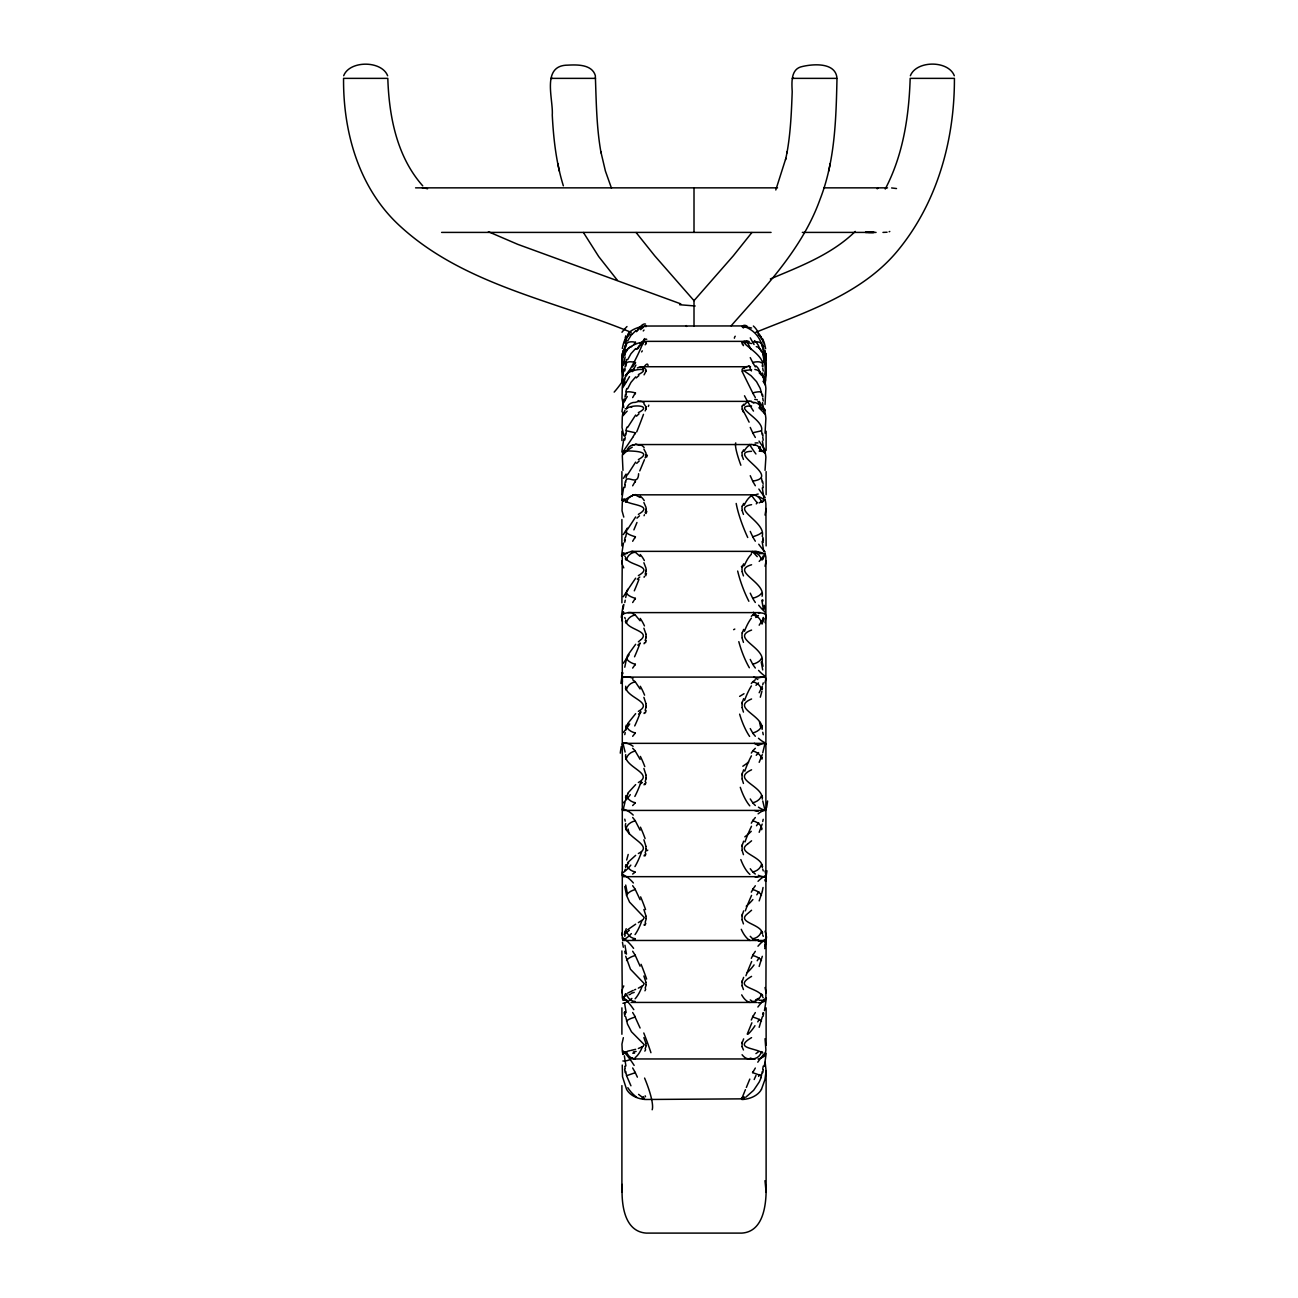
<?xml version="1.0" encoding="UTF-8"?>
<svg xmlns="http://www.w3.org/2000/svg" width="1298" height="1298" viewBox="0 0 1298 1298"><rect width="100%" height="100%" fill="white"/><g stroke="black" fill="none" stroke-linecap="round" stroke-linejoin="round"><path stroke-width="1.5" d="M759.038 553.548L765.041 553.548A91.769 47.945 0 0 1 765.885 557.248L765.885 937.756A91.769 35.111 0 0 1 765.025 940.466L622.975 940.466A93.326 35.711 0 0 1 622.294 938.438L622.294 615.333A93.326 35.711 0 0 1 622.975 613.321M626.983 1000.239L622.975 1000.239A93.326 48.756 0 0 1 622.294 997.464L621.904 950.931M765.025 499.292A91.769 59.594 0 0 1 765.885 503.884L766.112 545.923M622.245 1065.058L622.521 1076.788L626.561 1089.314A22.293 15.754 0 0 0 644.262 1099.374A13.304 9.621 -0.1 0 0 646.047 1099.487L741.904 1098.854M785.55 159.849L787.221 151.509L786.961 152.904C790.596 132.737 791.456 112.196 792.202 91.752C791.78 82.666 790.498 68.664 802.456 66.49C813.976 63.797 835.815 62.418 836.999 78.367C836.058 119.043 835.068 160.871 820.06 199.292C802.391 248.778 765.106 287.15 731.131 325.814M765.155 1062.332L766.112 1070.85L766.112 1192.181C765.706 1208.47 761.926 1231.802 741.856 1233.1L646.161 1233.1C622.748 1231.331 621.32 1200.812 622.245 1184.425M766.128 508.508L765.041 515.095M563.348 185.809C556.209 162.899 553.5 138.918 552.267 115.035C553.435 98.924 541.023 65.16 567.875 65.143C577.432 64.624 591.92 64.381 595.328 75.527C596.285 101.358 596.447 127.382 601.055 152.904L600.796 151.509L605.403 171.044L611.472 188.145M621.888 992.808L622.391 989.222M766.128 560.963L765.041 566.269M766.112 1070.85L764.911 1079.693L761.455 1089.314M622.131 357.81A91.769 91.477 0 0 1 622.991 350.768A93.326 93.034 0.5 0 0 622.294 356.025L622.391 371.78M621.888 935.031L622.391 932.402M763.256 1066.096L762.737 1069.098M624.776 487.529L625.214 485.095M624.776 440.038L625.214 437.653M624.776 542.142L625.214 539.725M763.046 1012.667L762.737 1014.468M765.236 377.832L766.063 364.657A84.841 83.786 0 0 0 765.577 358.605L765.577 353.381M624.776 400.855L625.214 398.551M624.776 602.532L625.214 600.211M625.717 536.999L626.561 532.667A9.329 2.174 15.9 0 0 635.306 536.739M762.299 1016.853L759.168 1027.302M625.717 482.369C625.717 472.732 638.113 487.529 638.616 473.721M762.299 1071.483L760.904 1077.632M625.717 597.534L626.561 593.267A9.329 3.521 16.7 0 0 635.306 598.281M762.299 956.318L759.168 966.426M625.717 434.992L626.561 430.839L635.306 432.753M624.776 370.92L625.214 368.778M624.776 667.221L626.561 658.394A34.949 30.909 16.7 0 1 627.664 655.344L635.647 644.295M762.299 891.353L763.046 887.491M765.041 375.025L765.723 356.025A93.326 93.034 0 0 0 765.041 350.768A91.769 91.477 -0.6 0 1 765.885 357.81M762.186 891.921L759.168 900.893M625.717 396.036L626.561 392.126A9.329 2.028 15.8 0 1 635.306 392.872M765.041 384.922L766.128 375.057L765.301 362.953M645.966 707.41L645.155 710.347M645.966 778.8L645.155 781.721M343.694 75.722C349.568 60.276 381.693 60.357 387.631 75.771M625.717 730.255L626.561 726.442A9.329 5.906 20.1 0 0 635.306 732.932M645.966 637.74L645.155 640.612M828.595 171.287L830.282 163.451M762.186 824.116L759.168 832.294M624.776 734.619L625.214 732.607M765.041 404.473L765.885 388.508A91.769 84.776 0 0 0 765.025 381.985M742.067 774.922L742.326 773.851M742.067 846.296L742.326 845.241M762.737 821.52L763.208 819.298M624.776 350.979L625.214 349.048M742.067 703.581L742.326 702.543M742.067 915.966L742.326 914.944M625.717 366.442L626.561 362.888A9.329 3.375 16.6 0 1 635.306 362.466M645.966 571.493L645.155 574.235M910.385 75.722C916.437 60.276 948.4 60.195 954.306 75.755M765.041 433.175L765.885 418.459A91.769 78.237 0 0 0 765.025 412.44M625.717 799.179L626.561 795.723A9.329 6.896 23.3 0 0 635.306 802.732M762.299 754.657L759.168 762.332M742.067 982.229L742.326 981.239M785.858 158.34L775.798 189.979M645.966 510.309L645.155 512.856M762.737 752.824L765.041 743.348L622.975 743.348A93.326 7.317 0 0 0 622.294 743.77L622.391 745.003M623.267 809.254L624.987 802.164M625.717 346.972L626.561 343.84A9.329 4.64 17.9 0 1 635.306 342.25M742.067 1043.414L742.326 1042.505M765.041 470.363L765.885 457.237A91.769 69.784 0 0 0 765.025 451.85M625.717 867.551L626.561 864.549A9.329 7.707 28.2 0 0 635.306 871.899A28.54 17.929 39.5 0 1 634.771 872.386M762.299 686.285L759.168 692.726M645.966 455.679L645.155 457.967M742.326 633.067L742.067 634.057A9.54 8.469 48.8 0 0 742.342 637.935M762.737 684.695L763.256 682.878M625.214 869.335L624.89 870.455M624.776 342.802L625.214 341.423M742.537 844.446L743.64 841.153M742.537 773.073L743.64 769.811M742.537 914.165L743.64 910.904M742.326 567.129L742.067 568.037A9.54 7.902 38.4 0 0 742.375 571.688M742.537 701.78L743.64 698.649M742.537 980.509L743.64 977.362M645.966 408.967L645.155 410.931M742.196 1097.637L744.533 1091.829M625.717 933.684L626.561 931.218A9.329 8.34 36.4 0 0 635.306 938.73M742.537 632.353L743.64 629.416M762.299 620.136L759.168 625.198M645.155 852.981L645.966 850.125A10.335 9.865 59.8 0 0 646.242 848.892M742.537 1041.823L743.64 1038.871M742.326 506.366L742.067 507.177A9.54 7.155 31.7 0 0 742.407 510.503M644.441 642.721L644.068 643.759M644.441 712.472L644.068 713.511M762.737 618.854L763.256 617.426M742.537 566.463L743.64 563.819M645.155 922.359L645.966 919.665A10.335 9.508 40.9 0 0 646.242 918.481M644.441 783.814L644.068 784.836M625.214 935.128L624.776 936.296M644.441 576.263L644.068 577.286M623.348 1037.67L621.937 1044.127L622.294 1051.055A93.326 60.617 0 0 0 622.975 1054.495M622.651 988.362L623.786 985.912M627.648 474.581L635.647 462.12M644.441 854.976L644.068 855.95M625.717 339.995L629.027 333.797M627.648 427.383L635.647 415.052M624.776 354.76L625.214 353.705M627.648 529.243L635.647 516.945M644.441 514.754L644.068 515.712M627.648 388.767L630.99 382.358L635.647 376.891M645.155 988.151L645.966 985.669A10.335 8.908 30.5 0 0 646.226 984.598M645.966 371.309L644.068 374.846M627.648 589.99L635.647 578.178M742.326 452.256L742.067 452.953A9.54 6.214 27.3 0 0 742.456 455.874M742.537 505.782L743.64 503.462M644.441 924.225L644.068 925.117M639.784 470.914L644.441 459.703M746.35 1087.464L749.806 1079.092M627.648 359.724L630.99 353.673L635.647 348.578M745.425 1089.671L744.874 1091.018M762.299 557.848L759.168 561.401M625.717 995.955L626.561 994.073A9.329 8.762 50.9 0 0 635.306 1001.569A28.54 11.763 32.9 0 1 634.592 1001.602M645.155 1048.752L645.966 1046.545A10.335 8.08 24.5 0 0 646.226 1045.571M627.648 340.952L630.99 335.403L635.647 330.812M751.299 1020.001L752.71 1017.048A9.329 2.174 15.9 0 1 761.455 1021.12M742.326 406.144L742.131 406.55A9.54 5.143 24.4 0 0 742.537 409.162M751.299 958.33L752.71 955.506A28.248 24.386 76.3 0 1 753.083 954.484M627.648 723.684L635.647 713.673M885.236 189.037C903.116 155.095 908.973 116.317 910.174 78.367L954.419 78.367C954.614 139.275 937.708 201.239 898.979 249.102C863.17 293.673 806.739 311.617 755.696 332.353M762.737 556.907L763.256 555.901M751.299 892.18L752.71 889.568A28.248 23.559 62.7 0 1 753.116 888.627M765.041 622.634L765.885 616.015A91.769 35.111 0 0 0 765.025 613.321M622.391 871.753L622.294 875.436A93.326 21.79 0 0 0 622.975 876.669L765.041 876.669A91.769 21.417 0 0 0 765.885 875.03L765.041 870.99M634.787 433.775L632.84 437.231M634.787 482.126L632.661 485.809M753.213 1071.677L755.322 1068.043M634.787 393.878L632.661 397.594M625.717 352.667C625.165 346.858 645.69 339.103 642.867 344.035M634.787 537.729L632.661 541.266M753.213 1016.074L755.322 1012.586M634.787 363.424L632.661 366.993M645.966 343.646L645.155 344.83M627.648 793.354L635.647 784.609M751.299 823.208L752.71 820.839A28.248 22.147 52.2 0 1 753.148 820.044M634.787 599.222L632.661 602.532M753.213 954.582L755.322 951.32M634.787 343.143L633.911 344.57M627.648 335.809C627.096 328.426 653.624 323.121 638.356 329.027M632.661 437.523L622.975 451.85A93.326 70.968 0 0 0 622.294 455.874L622.975 470.363M742.537 405.739L743.64 404.262M634.787 665.079L632.661 668.081M753.213 888.708L755.322 885.755M743.64 449.822L742.537 451.753A24.273 14.927 52.9 0 0 742.213 452.158M762.186 501.125L759.168 502.91M751.299 753.083L752.71 751.039A28.248 20.2 44.5 0 1 753.197 750.39L755.322 748.281M625.766 1052.759L626.561 1051.591A9.329 8.972 75.9 0 0 635.306 1058.876M627.648 862.602L635.647 855.366M753.213 820.093L755.322 817.529M751.899 232.537L733.289 255.82L694.008 300.665L694.008 326.22M751.299 683.543L752.71 681.888A28.248 17.75 39 0 1 753.246 681.401L755.322 679.746M629.222 333.554L630.276 332.353M765.041 682.78L765.885 678.757A91.769 21.417 0 0 0 765.025 677.102L622.975 677.102A93.326 21.79 0 0 0 622.294 678.335L622.391 682.034M625.766 375.739C626.593 369.459 654.987 365.922 638.356 374.619M632.661 736.307L634.787 733.695A28.54 22.342 52.7 0 0 635.371 732.997M627.648 929.741L635.647 924.176M751.299 616.307L752.71 615.057A9.329 8.34 36.4 0 1 761.455 622.569M751.574 1037.621C733.224 1048.476 754.544 1047.567 762.299 1052.824M751.574 976.388C732.202 987.535 757.107 987.113 762.299 995.939M742.326 342.201L742.067 342.461A9.54 2.628 21.2 0 0 742.943 343.905M855.285 231.417C831.726 254.473 800.201 266.382 770.363 278.94M634.787 872.418L632.661 874.057M751.574 910.239L747.859 913.451M632.661 805.539L634.787 803.381A28.54 20.395 45 0 0 635.339 802.764M626.496 375.09L626.561 375.025A9.329 8.275 35.3 0 1 633.878 369.362M877.188 188.794L878.275 187.853L887.524 187.853M638.356 514.381C654.581 505.052 629.919 505.263 625.766 501.028M638.356 575.631C655.247 565.896 628.086 565.604 625.717 557.816M751.574 840.812L748.07 843.7M638.356 641.845L640.952 639.687M638.356 459.606C653.916 450.909 631.201 451.006 625.766 450.893M641.374 639.33C650.395 630.52 625.393 629.627 625.717 620.103M747.242 913.954C736.226 922.748 762.104 923.998 762.299 933.651M638.356 711.369C654.971 702.007 624.744 697.643 625.717 686.236M638.356 412.634C653.721 404.911 630.99 404.262 626.561 408.692A9.329 8.729 48.8 0 1 635.306 402.364L638.73 401.374L749.238 401.374M747.648 844.025C734.798 852.786 763.662 856.388 762.299 867.502M751.574 769.795C730.336 779.725 763.435 785.322 762.299 799.13M745.733 1097.264L753.635 1090.304L759.087 1082.207A34.381 34.3 -26.1 0 0 761.017 1077.665M638.356 782.516C655.101 773.251 623.235 767.232 625.717 754.609M743.64 367.869L742.537 368.859A24.273 10.627 44.4 0 0 742.294 369.119L742.131 369.459A9.54 3.926 22.5 0 0 742.667 371.52M627.648 993.116L633.213 990.39M751.574 698.973C730.239 707.897 764.116 715.458 762.121 729.411M762.299 450.86L759.168 451.169M638.356 853.516C655.782 844.884 621.758 837.015 625.717 823.532M742.537 342.039L743.64 341.536M751.299 553.029L752.71 552.218A9.329 8.762 50.9 0 1 761.455 559.698M634.787 939.087L632.661 940.19M638.356 346.534L642.445 344.23M622.391 808.768L622.294 810.017A93.326 7.317 0 0 0 622.975 810.423L765.041 810.423A91.769 7.204 0 0 0 765.885 809.871L765.041 808.524M638.356 988.167L643.256 985.425L644.197 983.592L630.455 969.217L625.717 956.253M751.574 451.315C725.663 452.061 782.629 476.853 752.71 481.104L750.244 475.701M630.942 1085.777L626.561 1075.717L635.306 1072.683L637.367 1077.145M638.356 922.635L643.256 919.438L644.197 917.443L629.562 902.11L626.561 895.393L624.776 886.55M751.574 630.065C730.028 637.886 765.366 647.361 762.121 661.574M637.367 367.951L640.092 366.815M743.786 326.398L751.574 328.021M751.574 564.76C729.865 571.023 766.063 582.299 762.072 596.285M635.647 989.368L634.56 989.822M755.322 613.613L753.213 614.7A28.248 14.846 35.2 0 0 752.791 615.122M765.041 745.263L765.885 743.9A91.769 7.204 0 0 0 765.025 743.348A47.718 27.323 86.9 0 0 758.162 745.49M632.661 445.295L634.787 444.662M753.213 552.007L755.322 551.488M634.787 1001.78L632.661 1002.299M695.16 305.987L679.584 304.722M638.356 1048.492L643.062 1046.415L644.197 1044.63L631.461 1031.764L627.486 1024.09L625.717 1016.788M751.299 495.252L752.71 494.911A9.329 8.972 75.9 0 1 761.455 502.18M751.574 504.679C729.671 508.524 766.599 521.974 762.186 536.334M627.648 1051.169L630.276 1050.569M635.647 1049.319L630.99 1050.423M643.889 326.041L743.64 325.928M887.053 232.228L882.965 232.407M632.661 494.911L634.787 494.863M626.431 408.724L625.766 408.773A41.017 7.528 86.5 0 0 625.198 408.789M755.322 1058.876L753.213 1058.925M762.299 434.927L761.455 430.839L752.71 432.753L750.244 427.415M753.213 494.863L755.322 494.911A46.209 23.867 89.3 0 1 758.194 494.035M634.787 1058.925L632.661 1058.86M761.455 451.428A9.329 8.956 -72.5 0 0 752.71 444.549L635.306 444.549A9.329 8.956 72.5 0 0 626.561 451.428L626.561 451.428M793.727 78.367L792.461 78.367L836.626 78.367M422.337 187.853L423.586 187.853M751.574 405.966C730.06 405.836 765.285 419.676 761.455 430.839M551.001 78.367L595.49 78.367M415.571 187.853L777.518 187.853M823.727 187.853L878.275 187.853M868.508 232.374L874.349 232.374M441.612 232.407L771.061 232.407M802.326 232.407L876.069 232.407M642.964 341.358L744.533 341.374M640.79 366.734L747.259 366.734M633.911 494.83L754.073 494.83M631.055 551.358L756.896 551.358M621.904 602.84L622.294 556.307A93.326 48.756 0 0 1 622.975 553.548L626.983 553.548M627.956 612.607L759.995 612.607M759.038 1000.239L765.041 1000.239A91.769 47.945 0 0 0 765.885 996.54L766.128 935.031L765.041 931.153M631.055 1002.429L756.896 1002.429M633.911 1058.957L754.073 1058.957M551.39 78.367L552.283 78.383M424.008 187.853L427.545 188.794M638.73 401.374L640.092 401.471M636.685 444.419L640.092 445.376M645.155 325.879L645.966 326.058A9.183 1.46 -19.4 0 1 645.431 326.593M891.612 187.95L896.512 188.535M751.574 369.735L743.786 370.611L751.088 375.755L756.539 381.661L760.206 388.378L762.299 395.971M632.661 551.472L634.787 552.007M755.322 1002.299L753.213 1001.78M759.168 407.442L762.299 408.789A40.611 7.415 -86.7 0 1 762.737 408.789L763.256 409.324M643.889 341.423L645.966 342.477A9.183 2.774 -20.1 0 1 645.804 343.289M753.213 444.662L755.322 445.279M752.71 1072.683L761.455 1075.717M751.574 343.548C729.638 338.226 767.021 354.5 762.299 366.393M631.169 332.369C552.77 300.049 462.672 284.603 398.794 224.943C358.702 187.545 343.078 131.828 343.564 78.367L387.81 78.367C389.043 116.317 396.782 156.62 422.759 185.874M751.299 401.78L753.911 402.997M680.785 303.862L517.772 244.349L488.405 231.725M632.661 613.597L634.787 614.684M755.322 940.174L753.213 939.087M750.244 1058.065L752.71 1058.876A9.329 8.972 -75.9 0 0 761.455 1051.591M643.889 367.529L645.966 369.589A9.183 4.024 -21.3 0 1 645.901 370.757M632.661 679.714L634.787 681.369A28.621 18.026 -41.9 0 1 635.306 681.872L640.092 688.995M755.322 874.041L753.213 872.402A28.248 17.766 -41.2 0 1 752.71 871.899L750.244 868.751M743.803 326.496C753.035 329.124 760.531 337.334 762.299 346.923M642.77 1097.621L638.584 1094.376M759.168 372.818L762.299 375.787M753.132 939.168A28.248 14.976 -37.1 0 1 752.645 938.779L750.244 936.312M750.244 999.931L752.71 1001.569A9.329 8.762 -50.9 0 0 761.455 994.073M632.661 748.248L634.787 750.406A28.621 20.395 -47.6 0 1 635.257 751.088L640.092 759.379M755.322 805.506L753.213 803.381A28.248 20.135 -46.9 0 1 752.759 802.699M640.092 497.442L635.306 494.911A9.329 8.972 -75.9 0 0 626.561 502.196L626.561 502.196M742.148 326.755L743.446 327.956M643.889 403.727L645.966 406.745M757.529 332.142L762.299 339.962M759.168 348.156L762.299 352.65M632.661 817.48L634.787 820.076A28.621 22.261 -55.6 0 1 635.225 820.904M755.322 736.258L753.213 733.695M694.008 300.665L654.727 255.82L636.117 232.537M617.394 280.287L598.767 256.647L583.435 232.504M640.092 556.388L635.306 552.218A9.329 8.762 -50.9 0 0 626.561 559.698M632.661 885.707L634.787 888.708M755.322 668.016L753.213 665.063A28.248 23.332 -65.3 0 1 752.824 664.138M743.446 345.641L742.148 343.824M762.737 376.306L763.256 377.15M643.889 449.092L645.966 453.002A9.183 6.198 -26.4 0 1 645.966 454.787M632.661 951.256L634.787 954.565M755.322 602.467L753.213 599.205A28.248 24.094 -78.6 0 1 752.856 598.183M759.541 334.543L761.455 337.951A9.329 6.782 -22.9 0 0 758.275 334.657M632.661 1012.521L634.787 1016.058M755.322 541.201L753.213 537.713M640.092 620.769L635.306 615.057A9.329 8.34 -36.4 0 0 626.561 622.569M754.073 344.522L753.213 343.126M755.322 366.928L753.213 363.408M755.322 485.744L753.213 482.11M632.661 1067.978L634.787 1071.661M755.322 397.512L753.213 393.862M755.322 437.458L753.213 433.759M750.244 798.951L752.71 802.732A9.329 6.896 -23.3 0 0 761.455 795.723M643.889 502.553L645.966 507.242A9.183 7.074 -30.9 0 1 645.982 509.27M750.244 337.853L752.71 342.25A9.329 4.624 -17.9 0 1 761.455 343.84M623.786 567.875L622.651 565.425M763.208 997.789L762.737 996.88M624.776 555.95L625.214 556.761M750.244 728.584L752.71 732.932A9.329 5.906 -20.1 0 0 761.455 726.442M743.446 1049.968L742.099 1046.723M750.244 357.631L752.71 362.466A9.329 3.375 -16.6 0 1 761.455 362.888M634.641 1016.172A28.621 24.451 86 0 1 635.144 1017.161L640.092 1028M643.889 562.748L645.966 568.118A9.183 7.772 -38 0 1 645.998 570.357M743.446 412.18L742.099 409.113M750.244 659.433L752.71 664.219A9.329 4.77 -18.1 0 0 761.455 658.394M762.737 353.543L763.256 354.825M750.244 593.154L752.71 598.281A9.329 3.521 -16.7 0 0 761.455 593.267M623.786 517.091L622.034 510.779L622.294 502.715A93.326 60.617 0 0 1 622.975 499.292M743.446 989.563L742.099 985.88M640.092 830.185L635.306 820.839A9.329 5.906 -20.1 0 0 626.561 827.345M686.171 325.571L686.561 326.463M742.099 371.439L752.71 392.872A9.329 2.028 -15.8 0 1 761.455 392.126M750.244 531.401L752.71 536.739A9.329 2.174 -15.9 0 0 761.455 532.667M643.889 628.232L645.966 634.122M743.446 459.395L742.099 455.858M640.092 899.692L635.306 889.568A9.329 4.77 -18.1 0 0 626.561 895.393M640.092 966.183L635.306 955.506A9.329 3.521 -16.7 0 0 626.561 960.52M645.155 1095.82L645.512 1096.729M743.446 923.9L742.099 919.876M643.889 697.367L645.966 703.662M643.889 1037.589L645.966 1043.478M743.446 514.414L742.099 510.503M763.256 936.361L762.737 934.917M624.776 617.491L625.214 618.643M765.041 987.518L766.128 992.808M643.889 768.465L645.966 775.003M743.446 854.636L742.099 850.352M643.889 975.999L645.966 982.294M743.446 575.906L742.099 571.704M643.889 839.757L645.966 846.377M643.889 909.509L645.966 916.047M743.446 783.44L742.099 779.027M743.446 642.348L742.099 637.967M743.446 712.099L742.099 707.637M623.786 435.804L622.034 427.513L622.294 416.934A93.326 79.567 0 0 1 622.975 412.44M762.737 341.196L763.256 342.883M622.391 621.385L621.888 618.74M623.786 407.312L622.034 398.324L622.294 386.869A93.326 86.22 0 0 1 622.975 381.985M765.041 1038.692L765.885 1049.904A91.769 59.594 0 0 1 765.025 1054.495M763.256 870.909L762.737 869.076M765.041 810.423L762.737 800.963M622.975 743.348L625.101 752.061M762.737 348.724L763.256 351.093M622.391 564.565L621.888 560.963M761.455 478.07L762.299 482.304M557.734 163.451L559.422 171.287M626.561 1075.717L625.717 1071.418M762.737 732.25L763.256 734.733M624.776 819.168L625.214 821.18M762.737 368.421L763.256 371.05M764.993 1180.677L766.112 1192.181M762.234 662.142L763.046 666.28M762.737 398.178L763.256 400.985M762.737 599.806L762.948 600.958M625.214 953.576L624.776 951.239M762.737 437.248L763.256 440.184M762.737 539.319L762.899 540.211M625.214 1014.046L624.776 1011.629M625.214 1068.692L624.776 1066.242M762.899 485.582L763.256 487.675M763.11 541.412L763.256 542.288M622.537 376.452L621.953 364.657A84.841 83.786 0 0 1 622.44 358.605L622.44 353.381M622.391 381.758L622.294 366.393A93.326 90.746 0.2 0 1 622.975 361.25M766.128 1045.279L766.112 1007.848M766.112 431.228L766.112 450.422M766.112 471.612L766.112 494.7M694.008 187.853L694.008 232.374M621.904 431.228L621.904 440.557M621.904 471.612L621.904 494.7M621.904 519.524L621.904 545.923M621.904 1007.848L621.904 1034.263M621.904 1085.615L621.904 1192.181M889.795 231.466A8.259 8.259 0 0 1 889.13 231.725M763.792 355.555A4.462 4.397 0 0 1 765.577 358.605M622.44 358.605A4.462 4.397 0 0 1 624.955 355.133M622.926 997.026A46.923 20.93 67.4 0 1 633.813 1009.649M626.155 1012.618A51.255 5.938 79.3 0 1 624.581 1002.997M625.506 993.716A51.271 5.176 -76.6 0 1 623.429 998.032M631.899 998.422A46.939 24.029 -85.1 0 1 622.943 1003.289M626.561 1021.12A9.329 2.174 -15.9 0 1 635.306 1017.048M632.791 1053.246A34.949 5.549 7.8 0 1 634.56 1053.165M625.766 1051.851A40.968 6.409 -83.7 0 1 625.263 1052.694M625.133 1051.851A51.271 6.961 -77.7 0 1 623.04 1054.203M632.483 1057.984A46.939 24.273 89.5 0 1 622.878 1060.969M622.894 1050.78A46.923 18.14 63.6 0 1 634.138 1065.398M625.928 1065.966A51.255 7.334 80.5 0 1 624.37 1055.826M624.906 1016.318A41.017 2.45 79.4 0 1 624.208 1012.489M636.15 1051.412A32.093 11.357 -35.8 0 1 633.375 1051.915M764.928 1055.858A47.718 22.05 -68.6 0 1 758.081 1059.071M764.879 1053.749A50.865 7.09 80.2 0 1 763.402 1054.803M766.177 1053.376A50.865 9.362 -80.2 0 1 764.246 1066.323M757.772 1062.202A47.718 20.8 -65.5 0 1 764.911 1053.149M758.6 1051.672A46.209 20.59 -67 0 1 755.923 1053.603M752.872 1059.2A28.248 8.34 -32.4 0 1 752.402 1059.103M763.662 1013.04A40.611 2.288 -79.5 0 1 763.062 1016.399M766.339 997.967A50.865 7.918 -78.7 0 1 764.441 1010.623M757.886 1007.021A47.718 23.332 -69.8 0 1 764.944 999.071M764.96 1001.212A47.718 24.191 -73.3 0 1 758.178 1002.819M765.09 1000.482A50.865 5.663 79.1 0 1 763.646 1000.109M762.689 1052.646A40.611 6.409 83.8 0 1 762.25 1051.915M754.965 1025.712A33.034 24.273 -43.9 0 1 748.167 1034.133M643.792 1032.981A38.664 2.385 67.9 0 1 650.931 1052.71M645.723 1043.478A9.183 6.961 30.1 0 1 646.015 1045.523M645.625 1049.676A35.565 17.474 84.3 0 1 644.846 1051.12M642.494 1046.577A38.632 14.716 -86 0 1 635.225 1057.545M634.933 1058.584A28.54 8.21 31.1 0 1 634.398 1058.616M750.212 1058.779A38.664 16.193 -84.9 0 1 742.083 1054.722M742.196 1046.691A9.54 7.334 -32.9 0 1 742.31 1043.414M742.002 1042.586A24.273 13.743 -49.7 0 1 742.229 1041.888M747.242 1034.117A38.583 2.369 -67.4 0 1 751.899 1022.792M752.548 1016.951A28.248 24.613 -88 0 1 753.067 1015.961M757.74 1021.867A46.209 7.82 -60.3 0 1 759.314 1019.336M622.943 937.854A46.923 23.202 71.9 0 1 633.586 948.351M626.496 954.079A51.255 4.381 78.4 0 1 624.955 945.269M626.204 928.719A51.271 3.261 -75.9 0 1 624.208 934.576M631.347 933.603A46.939 23.186 -79.8 0 1 622.991 939.995M634.673 954.663A28.621 24.305 -79.3 0 1 635.16 955.604M629.027 994.82A34.949 10.822 8.1 0 1 630.698 994.154M625.798 994.43A40.968 5.63 -82.4 0 1 625.295 995.647M623.332 947.248A41.017 1.249 79 0 1 622.44 942.234M634.219 992.37A32.093 7.415 -34.2 0 1 631.445 993.23M758.47 998.373A46.209 22.861 -71.5 0 1 755.598 999.817M753.035 1001.926A28.248 11.796 -34.3 0 1 752.564 1001.683M752.71 955.506A9.329 3.521 16.7 0 1 761.455 960.52M765.642 941.553A40.611 1.103 -79.1 0 1 764.846 946.096M766.566 936.718A50.865 6.279 -77.4 0 1 764.733 948.627M757.967 946.226A47.718 25.295 -74.9 0 1 764.96 939.541M764.993 941.05A47.718 25.749 -78.7 0 1 758.275 941.066M765.414 942.283A50.865 4.089 78.2 0 1 764.084 940.774M762.656 995.598A40.611 5.663 82.5 0 1 762.218 994.528M754.073 964.901A33.034 21.449 -38.2 0 1 747.291 972.526M641.082 964.317A38.664 4.624 68.6 0 1 646.631 979.065M645.755 982.31A9.183 7.691 36.7 0 1 646.015 984.549M645.723 989.108A35.565 17.75 89.5 0 1 644.944 990.812M642.218 986.139A38.632 14.148 -82.3 0 1 635.144 998.779M750.13 1002.445A38.664 16.485 -89.1 0 1 741.693 994.868M742.229 985.831A9.54 8.048 -40.2 0 1 742.294 982.229M742.034 981.272A24.273 15.608 -55.1 0 1 742.261 980.525M745.928 975.755A38.583 4.657 -68.1 0 1 751.672 961.526M757.188 960.747A46.209 11.26 -62 0 1 759.07 957.859M622.959 874.69A46.923 24.905 77.1 0 1 633.392 882.965M627.177 892.651A51.255 2.726 77.8 0 1 625.717 885.058M628.2 854.457A51.271 1.266 -75.5 0 1 626.674 860.006M630.828 865.101A46.939 21.774 -75 0 1 623.04 872.662M634.69 888.789A28.621 23.575 -66.1 0 1 635.193 889.649M627.81 931.607A34.949 15.836 8.6 0 1 629.335 930.374M625.831 931.575A40.968 4.721 -81.2 0 1 625.36 933.116M626.107 931.185A32.093 3.277 -33.3 0 1 625.133 931.283M758.356 939.59A46.209 24.581 -76.7 0 1 755.29 940.385M761.455 931.218A9.329 8.34 -36.4 0 1 752.71 938.73M752.71 889.568A9.329 4.77 18.1 0 1 761.455 895.393M766.94 870.763A50.865 4.478 -76.5 0 1 765.268 881.228M758.032 881.31A47.718 26.625 -80.6 0 1 764.993 876.004M765.025 876.848A47.718 26.658 -84.6 0 1 758.34 875.29M765.998 881.066A50.865 2.418 77.7 0 1 765.09 879.768M762.607 933.067A40.611 4.77 81.3 0 1 762.186 931.721M752.905 899.546A33.034 18.091 -34.2 0 1 746.22 906.215M640.644 896.886A38.664 6.766 69.9 0 1 645.56 909.606M645.771 916.08A9.183 8.226 47.3 0 1 646.015 918.449M645.804 923.267A35.565 17.572 -85.4 0 1 645.025 925.182M641.91 920.72A38.632 13.223 -79 0 1 635.047 934.592M635.225 938.649A28.54 15.041 35.6 0 1 634.69 939.006M750.033 940.482A38.664 16.371 86.7 0 1 741.272 929.303M742.245 919.828A9.54 8.551 -51.7 0 1 742.261 915.999M742.067 914.928A24.273 17.069 -62.1 0 1 742.278 914.133M745.344 910.807A38.583 6.831 -69.4 0 1 751.558 895.409M756.799 894.793A46.209 14.408 -64.3 0 1 758.892 891.775M622.959 809.125A46.923 25.992 82.8 0 1 633.229 815.063M629.108 833.819A51.255 1.006 77.5 0 1 628.07 828.984M630.293 794.636A46.939 19.827 -70.8 0 1 623.089 802.959M627.21 864.776A34.949 20.46 9.5 0 1 628.638 863.008M625.896 864.776A40.968 3.683 -80.3 0 1 625.425 866.577M626.058 828.659A41.017 1.233 79 0 1 626.399 830.314M646.923 850.693A32.093 0.941 -33.1 0 1 647.767 850.141M758.227 876.718A46.209 25.684 -82.5 0 1 754.982 876.783M761.455 864.549A9.329 7.707 -28.2 0 1 752.71 871.899M752.71 820.839A9.329 5.906 20.1 0 1 761.455 827.345M761.715 829.714A40.611 1.33 -79.2 0 1 762.023 828.189M767.589 800.996A50.865 2.58 -75.9 0 1 766.55 807.762M758.097 813.83A47.718 27.307 -86.8 0 1 765.009 810.049M765.041 810.212A47.718 26.917 89.3 0 1 758.421 807.145M762.543 866.561A40.611 3.764 80.4 0 1 762.137 864.987M751.25 831.32A33.034 14.294 -31.4 0 1 744.825 836.853M640.466 827.167A38.664 8.729 71.6 0 1 645.09 838.557M645.787 846.41A9.183 8.551 64.1 0 1 646.015 848.876M645.901 853.76A35.565 16.971 -80.4 0 1 645.122 855.853M641.569 851.959A38.632 11.974 -75.9 0 1 634.949 866.593M749.919 874.414A38.664 15.852 82.6 0 1 740.817 859.568M742.278 850.304A9.54 8.859 -69.3 0 1 742.245 846.328M742.083 845.193A24.273 18.123 -70.9 0 1 742.31 844.398M744.987 841.948A38.583 8.826 -71.2 0 1 751.493 826.258M756.491 825.739A46.209 17.215 -67.3 0 1 758.746 822.77M622.975 742.764A46.923 26.431 88.8 0 1 633.083 746.285M620.298 753.164A51.271 2.758 -75.8 0 1 621.271 746.496M629.725 723.927A46.939 17.393 -67.1 0 1 623.137 732.575M626.561 758.064A9.329 6.896 -23.3 0 1 635.306 751.039M626.853 795.82A34.949 24.581 10.9 0 1 628.216 793.597M625.993 795.56A40.968 2.564 -79.6 0 1 625.555 797.524M625.685 757.61A41.017 2.434 79.4 0 1 626.107 759.476M640.352 783.943A32.093 5.127 -33.6 0 1 642.38 782.467M758.097 811.347A46.209 26.155 -88.5 0 1 754.657 810.552M752.71 751.039A9.329 6.896 23.3 0 1 761.455 758.048M761.958 759.152A40.611 2.499 -79.6 0 1 762.332 757.48M765.074 742.764A47.718 26.512 83.3 0 1 758.486 738.27M759.476 721.769A50.865 1.055 77.4 0 1 760.628 727.14M762.445 797.589A40.611 2.661 79.7 0 1 762.056 795.885M748.638 762.023A33.034 10.141 -29.6 0 1 742.829 766.242M640.368 756.409A38.664 10.465 73.9 0 1 644.798 766.583M645.804 775.036A9.183 8.68 88.1 0 1 646.015 777.518M646.242 777.534A10.335 9.995 -89.7 0 1 646.063 778.816M645.998 782.305A35.565 15.949 -75.8 0 1 645.22 784.511M641.18 781.591A38.632 10.433 -73.3 0 1 634.852 796.453M749.79 805.847A38.664 14.943 78.7 0 1 740.282 787.318M742.294 778.978A9.54 8.94 87.4 0 1 742.229 774.955M742.099 773.786A24.273 18.724 -81.1 0 1 742.326 772.991M744.76 771.174A38.583 10.611 -73.4 0 1 751.445 755.842M756.231 755.322A46.209 19.584 -71 0 1 758.632 752.564M622.991 677.231A46.923 26.236 -85 0 1 632.937 678.335M622.034 672.818A51.255 2.482 77.7 0 1 622.748 673.191M620.915 683.446A51.271 4.689 -76.4 0 1 622.586 672.818M629.076 654.76A46.939 14.521 -64.2 0 1 623.202 663.262M626.561 689.238A9.329 7.707 -28.2 0 1 635.306 681.888M626.61 726.458A34.949 28.085 13 0 1 627.908 723.797M626.22 725.209A40.968 1.379 -79.2 0 1 625.831 727.091M625.506 688.216A41.017 3.586 80.1 0 1 625.961 689.984M638.616 714.062A32.093 9.183 -34.8 0 1 640.904 712.213M757.951 745.052A46.209 25.976 85.3 0 1 754.3 743.332M753.278 733.63A28.248 22.001 -54.7 0 1 752.791 732.883M752.71 681.888A9.329 7.707 28.2 0 1 761.455 689.238M762.072 689.773A40.611 3.618 -80.2 0 1 762.478 688.2M760.304 697.204A50.865 1.379 -75.7 0 1 761.91 691.363M758.227 677.945A47.718 26.658 80.8 0 1 765.057 677.361M765.106 676.161A47.718 25.457 77.5 0 1 758.567 670.401M761.212 662.061A50.865 2.774 77.7 0 1 762.721 669.914M762.218 727.448A40.611 1.493 79.2 0 1 761.877 725.76M743.997 693.716A33.034 5.727 -28.5 0 1 739.633 696.377M640.303 686.269A38.664 11.958 76.5 0 1 644.603 695.16M645.82 703.694A9.183 8.583 -67.3 0 1 645.998 706.144M646.258 706.161A10.335 9.865 -59.4 0 1 646.08 707.426M646.112 710.623A35.565 14.521 -71.7 0 1 645.349 712.91M640.66 711.434A38.632 8.632 -71.1 0 1 634.722 725.923M749.611 736.42A38.664 13.661 75.2 0 1 739.633 714.16M742.31 707.605A9.54 8.81 65 0 1 742.213 703.613M742.115 702.445A24.273 18.87 87.9 0 1 742.342 701.683M744.581 700.352A38.583 12.136 -76.1 0 1 751.412 685.896M755.988 685.328A46.209 21.482 -75.3 0 1 758.519 682.894M622.991 614.149A46.923 25.376 -79.2 0 1 632.791 612.899M622.602 611.472A51.255 4.154 78.3 0 1 623.835 612.461M621.304 617.377A51.271 6.506 -77.4 0 1 623.154 605.225M628.313 588.919A46.939 11.309 -61.9 0 1 623.267 596.723M634.884 614.619A28.621 15.203 -37.7 0 1 635.371 615.009M635.306 664.219A9.329 4.77 18.1 0 1 626.561 658.394M625.409 621.418A41.017 4.64 81 0 1 625.879 622.975M637.805 645.171A32.093 13.029 -36.7 0 1 640.206 643.078M757.772 679.471A46.209 25.165 79.3 0 1 753.895 676.712M762.153 622.829A40.611 4.64 -81.2 0 1 762.559 621.45M762.023 624.095A50.865 3.326 -76.1 0 1 763.987 618.383M758.308 612.883A47.718 25.343 75.1 0 1 765.074 613.889M765.122 612.056A47.718 23.77 72.2 0 1 758.649 605.176M761.796 600.228A50.865 4.429 78.4 0 1 763.37 609.216M734.798 629.059A33.034 1.184 -28.1 0 1 733.646 629.676M640.239 618.416A38.664 13.158 79.5 0 1 644.457 625.928M645.836 634.17A9.183 8.275 -49.3 0 1 645.998 636.523M646.258 636.523A10.335 9.492 -40.7 0 1 646.08 637.756M646.274 640.498A35.565 12.753 -68.2 0 1 645.495 642.77M639.963 643.386A38.632 6.62 -69.4 0 1 634.544 656.788M635.403 664.3A28.54 23.753 63.2 0 1 634.884 665.16M749.352 667.756A38.664 12.055 72.2 0 1 738.805 641.65M742.131 632.953A24.273 18.545 77 0 1 742.359 632.223M744.435 631.282A38.583 13.369 -79.2 0 1 751.38 618.156M755.761 617.491A46.209 22.845 -80.1 0 1 758.405 615.495M623.008 555.073A46.923 23.899 -73.7 0 1 632.645 551.553M622.959 553.402A51.255 5.711 79.2 0 1 624.338 553.419M621.547 556.015A51.271 8.177 -78.6 0 1 623.478 543.067M627.34 528.124A46.939 7.804 -60.2 0 1 623.348 534.565M634.965 551.861A28.621 12.023 -34.8 0 1 635.452 552.088M626.269 593.17A34.949 32.985 23.9 0 1 627.469 589.909M623.072 609.07A40.968 1.055 -79.1 0 1 623.884 604.511M625.344 558.659A41.017 5.598 82.1 0 1 625.831 559.925M637.318 579.297A32.093 16.533 -39.6 0 1 639.768 577.042M757.561 616.161A46.209 23.737 73.9 0 1 753.359 612.267M762.202 559.827A40.611 5.565 -82.3 0 1 762.624 558.724M762.64 559.519A50.865 5.192 -76.8 0 1 764.652 555.43M758.373 551.877A47.718 23.396 69.9 0 1 765.106 554.441M765.171 552.023A47.718 21.514 67.7 0 1 758.746 544.219M762.104 541.444A50.865 5.971 79.3 0 1 763.678 551.179M764.246 605.322A40.611 0.925 79.1 0 1 765.009 609.573M743.559 565.263A33.034 3.391 -28.2 0 1 741.369 566.545M640.206 554.506A38.664 14.035 82.9 0 1 644.343 560.558M646.258 570.341A10.335 8.891 -30.4 0 1 646.096 571.509M646.469 573.57A35.565 10.66 -65.3 0 1 645.706 575.793M638.892 579.541A38.632 4.446 -68.2 0 1 634.3 590.833M635.436 598.378A28.54 24.581 76.8 0 1 634.917 599.319M748.865 601.266A38.664 10.141 69.6 0 1 737.67 571.055M742.164 567.015A24.273 17.783 67.3 0 1 742.391 566.35M744.306 565.717A38.583 14.262 -82.6 0 1 751.347 554.311M752.905 552.364A28.248 11.601 32.5 0 1 753.424 552.185M755.55 553.467A46.209 23.64 -85.3 0 1 758.308 552.023M623.024 501.45A46.923 21.839 -69 0 1 632.467 495.852M623.17 500.249A51.255 7.139 80.3 0 1 624.63 498.919M621.71 500.509A51.271 9.638 -80.2 0 1 623.705 487.269M625.993 474.143A46.939 4.121 -59.2 0 1 623.462 478.313M635.144 494.587A28.621 8.534 -32.9 0 1 635.614 494.668M626.139 532.537A34.949 34.235 41.5 0 1 627.291 529.097M624.468 540.909A40.968 2.255 -79.5 0 1 625.117 537.356M625.279 501.434A41.017 6.393 83.4 0 1 625.782 502.31M636.977 518.162A32.093 19.648 -43.7 0 1 639.476 515.825M757.253 556.664A46.209 21.725 69 0 1 752.645 551.439M753.375 537.599A28.248 24.256 86.5 0 1 752.872 536.626M762.234 502.261A40.611 6.344 -83.6 0 1 762.672 501.466M762.964 501.645A50.865 6.928 -77.9 0 1 764.993 499.487M758.47 496.469A47.718 20.882 65.6 0 1 765.122 500.493M765.203 497.556A47.718 18.707 63.8 0 1 758.859 489.054M762.283 487.902A50.865 7.366 80.5 0 1 763.873 498.14M762.851 537.258A40.611 2.109 79.4 0 1 763.419 540.374M757.529 502.504A33.034 7.869 -29 0 1 756.263 503.884M640.174 496.112A38.664 14.554 86.5 0 1 644.246 500.606M646.258 509.238A10.335 8.08 -24.4 0 1 646.112 510.309M646.793 511.396A35.565 8.323 -63 0 1 646.047 513.505M636.961 522.477A38.632 2.158 -67.5 0 1 633.895 529.876M635.468 536.837A28.54 24.792 -87.7 0 1 634.949 537.843M747.729 537.502A38.664 7.983 67.6 0 1 736.193 503.462M742.18 506.252A24.273 16.566 59.2 0 1 742.407 505.668M744.176 505.246A38.583 14.813 -86.3 0 1 751.331 495.917M753.083 495.187A28.248 8.064 30.8 0 1 753.603 495.171M623.024 454.608A46.923 19.243 -64.9 0 1 632.256 447.177M623.332 453.586A51.255 8.388 81.7 0 1 624.825 450.795M621.856 452.077A51.271 10.855 -82 0 1 623.851 438.935M635.549 444.127A28.621 4.851 -31.7 0 1 636.004 444.062M626.009 477.924A34.949 34.64 -88.5 0 1 627.129 474.387M624.76 484.641A40.968 3.391 -80.1 0 1 625.36 481.412M625.247 451.055A41.017 7.058 84.9 0 1 625.75 451.558M636.718 463.354A32.093 22.277 -49.4 0 1 639.249 460.968M756.799 502.277A46.209 19.178 64.9 0 1 751.558 495.365M753.392 481.996A28.248 23.818 72.1 0 1 752.905 481.006M762.267 451.526A40.611 6.961 -85.1 0 1 762.705 451.087M763.159 451.152A50.865 8.502 -79.2 0 1 765.203 451.039M758.584 448.021A47.718 17.848 62 0 1 765.171 453.375M765.268 449.984A47.718 15.446 60.8 0 1 759.022 441.06M762.429 441.19A50.865 8.583 81.9 0 1 764.003 451.655M762.624 481.38A40.611 3.245 80 0 1 763.143 484.186M760.109 446.626A33.034 12.169 -30.4 0 1 759.979 450.844M640.141 444.662A38.664 14.716 -89.9 0 1 644.149 447.534M646.274 454.738A10.335 7.058 -20.7 0 1 646.128 455.679M647.378 455.192A35.565 5.76 -61.4 0 1 646.664 457.074M635.501 481.201A28.54 24.402 -72.5 0 1 634.982 482.239M740.866 465.236A38.664 5.63 66.1 0 1 735.739 442.894M744.062 451.396A38.583 14.992 90 0 1 751.299 444.435M753.586 445.149A28.248 4.316 29.7 0 1 754.122 445.295M755.047 443.056A46.209 23.494 83.9 0 1 758.081 442.959M623.056 415.685A46.923 16.16 -61.6 0 1 627.177 411.142M631.299 407.329A46.923 16.16 -61.6 0 1 631.996 406.761M623.462 414.662A51.255 9.443 83.2 0 1 624.971 410.411M621.953 411.823A51.271 11.812 -84 0 1 623.981 399.167M627.275 396.539A46.939 3.472 -59.1 0 1 623.365 403.029M638.081 400.611A28.621 1.038 -31.3 0 1 638.227 400.579M625.896 430.693A34.949 34.186 -40.2 0 1 626.966 427.139M624.89 436.501A40.968 4.446 -81 0 1 625.458 433.532M636.507 416.204A32.093 24.354 -57.1 0 1 639.054 413.851M755.923 453.976A46.209 16.16 61.6 0 1 749.53 444.451M753.424 433.662A28.248 22.796 60 0 1 752.937 432.656M752.71 402.364A9.329 8.729 -48.8 0 1 761.455 408.692M763.321 409A50.865 9.865 -80.9 0 1 765.349 410.963M759.168 408.14A47.718 14.375 59.2 0 1 765.22 414.24M765.349 410.525A47.718 11.812 58.5 0 1 759.281 401.488M762.526 402.542A50.865 9.589 83.5 0 1 764.1 412.975M762.526 433.532A40.611 4.3 80.9 0 1 763.013 436.112M757.918 401.39A33.034 16.16 -32.6 0 1 760.352 406.891M640.109 401.423A38.664 14.521 -86.2 0 1 644.051 402.656M645.933 406.745A9.183 5.176 -23.3 0 1 645.95 408.221M646.274 408.156A10.335 5.857 -18.2 0 1 646.161 408.951M648.822 405.138A35.565 3.067 -60.4 0 1 648.286 406.485M643.484 414.354A38.632 2.515 -67.6 0 1 636.701 431.942M635.533 432.851A28.54 23.396 -59.9 0 1 635.014 433.889M742.505 409.633A38.664 3.131 65.2 0 1 749.108 422.158M742.245 406.063A24.273 12.948 48 0 1 742.472 405.674M743.949 405.479A38.583 14.813 86.2 0 1 751.282 401.114M754.755 399.346A46.209 22.553 78.8 0 1 757.351 399.849M623.072 385.636A46.923 12.688 -59.1 0 1 625.912 382.066M623.559 384.484A51.255 10.254 85 0 1 625.084 378.87M622.05 380.72A51.271 12.477 -86.2 0 1 624.095 368.859M635.89 365.062A46.939 7.188 -60 0 1 632.337 371.65M629.514 376.631A46.939 7.188 -60 0 1 622.569 388.005M625.782 391.98A34.949 32.904 -23.4 0 1 626.804 388.524M624.971 397.074A40.968 5.403 -82 0 1 625.522 394.365M625.165 375.657A41.017 7.82 88.2 0 1 625.685 375.268M636.312 377.896A32.093 25.83 -67.1 0 1 638.876 375.641M753.489 411.077A46.209 12.737 59 0 1 744.5 395.776M753.457 393.781A28.248 21.206 50.8 0 1 752.97 392.807M754.852 369.427A9.329 8.275 -35.3 0 1 761.455 375.025M762.315 375.284A40.611 7.674 -88.4 0 1 762.77 375.625M763.435 376.128A50.865 10.984 -82.7 0 1 765.463 380.119M763.013 381.304A47.718 10.546 57.1 0 1 765.301 384.094M765.495 380.184A47.718 7.885 56.8 0 1 760.093 372.072M762.624 372.964A50.865 10.352 85.3 0 1 764.197 383.121M762.461 394.381A40.611 5.241 81.9 0 1 762.948 396.75M755.971 365.906A33.034 19.762 -35.9 0 1 759.963 372.412M640.076 367.448A38.664 13.97 -82.6 0 1 643.954 367.074M646.274 370.66A10.335 4.527 -16.7 0 1 646.193 371.277M642.299 369.573A38.632 4.786 -68.4 0 1 648.043 365.679M635.566 392.953A28.54 21.839 -50.2 0 1 635.047 393.975M743.819 368.632A38.583 14.262 82.5 0 1 750.536 366.717M623.121 365.209A46.923 8.908 -57.3 0 1 625.75 361.623M623.657 363.862A51.255 10.806 86.9 0 1 625.182 356.966M622.131 359.497A51.271 12.834 -88.5 0 1 624.192 348.74M644.506 338.551A46.939 10.725 -61.5 0 1 614.165 392.11M625.668 362.775A34.949 30.795 -16.5 0 1 626.642 359.481M625.019 367.172A40.968 6.214 -83.3 0 1 625.571 364.738M625.133 352.456A41.017 7.918 90 0 1 625.652 351.628M626.561 351.239A9.329 7.626 27.6 0 1 631.737 346.615M636.15 349.373A32.093 26.674 -79.4 0 1 638.73 347.28M734.392 338.21A46.209 9.005 57.2 0 1 735.252 336.231M753.505 363.343A28.248 19.097 44 0 1 753.002 362.418M756.28 346.615A9.329 7.626 -27.6 0 1 761.455 351.239M762.348 351.644A40.611 7.756 89.8 0 1 762.802 352.375M763.532 353.299A50.865 11.828 -84.8 0 1 765.56 359.205M763.338 360.909A47.718 6.458 55.7 0 1 765.479 363.764M765.041 361.25A93.326 90.746 -0.2 0 1 765.723 366.393M765.885 359.984A47.718 3.764 55.9 0 1 764.068 357.307M762.705 353.234A50.865 10.855 87.2 0 1 764.262 362.872M762.429 364.787A40.611 6.068 83.2 0 1 762.899 366.896M754.495 340.611A33.034 22.877 -40.7 0 1 759.427 348.01M640.028 343.581A38.664 13.077 -79.3 0 1 643.84 341.666M646.274 343.175A10.335 3.083 -15.7 0 1 646.242 343.581M641.634 351.92A35.565 2.482 -60.3 0 1 642.315 350.866M637.561 348.951A38.632 6.944 -69.6 0 1 646.729 339.297M635.598 362.515A28.54 19.73 -43.2 0 1 635.095 363.489M748.962 365.825A38.664 2.028 64.9 0 1 751.445 370.968M742.375 342.25A24.273 8.064 41.8 0 1 742.618 342.104M743.689 341.731A38.583 13.353 79.1 0 1 749.254 341.666M634.608 1071.775A28.621 23.981 71.9 0 1 635.111 1072.781M625.23 1072.683A41.017 3.602 80.1 0 1 624.598 1069.292M636.669 1097.216A32.515 30.519 54.2 0 1 627.826 1087.692M642.267 1098.059A4.932 2.401 26.1 0 1 643.922 1099.406M763.289 1069.779A40.611 3.423 -80.1 0 1 762.737 1072.732M644.587 1078.07A37.545 7.739 65.8 0 1 652.164 1109.758M643.321 1096.599A13.872 7.139 42.8 0 1 644.441 1099M752.532 1072.586A28.248 24.24 -72.7 0 1 753.035 1071.564M754.187 1079.53A38.745 7.025 -65.9 0 1 755.988 1075.49M758.584 1076.399A46.209 4.202 -59.3 0 1 759.687 1074.598M741.856 1099.487A13.434 9.492 0 0 0 743.77 1099.39A22.293 15.787 0 0 0 761.472 1089.314M743.657 1098.935A3.797 2.661 -12.7 0 1 744.484 1097.994M743.089 1097.719A14.959 6.539 -27.6 0 1 744.127 1096.826M741.547 1098.919A11.455 7.804 -21 0 1 741.742 1097.67M622.31 348.497A51.271 12.591 86.8 0 1 624.387 340.774M621.969 332.256A46.939 16.939 -66.6 0 1 626.983 326.544M762.04 344.148A47.718 4.657 56.1 0 1 763.743 346.517M762.851 344.976A50.865 11.082 -88.8 0 1 764.408 352.894M625.198 337.983A34.949 20.249 -9.5 0 1 625.912 335.744M626.561 337.951A9.329 6.782 22.9 0 1 631.737 334.089M625.117 340.173A40.968 7.674 -88 0 1 625.652 338.843M624.403 359.562A51.255 10.871 -87.2 0 1 624.5 358.962M762.348 338.892A40.611 7.577 87.9 0 1 762.802 340.027M623.202 354.841A46.923 4.9 -56.2 0 1 625.409 351.693M623.738 353.299A51.255 11.098 88.9 0 1 625.279 345.284M763.63 341.033A50.865 12.38 -87 0 1 765.642 348.708M764.441 351.92A47.718 2.207 55.1 0 1 766.096 354.24M625.522 343.759A34.949 27.939 -12.9 0 1 626.447 340.741M625.068 347.458A40.968 6.879 -84.8 0 1 625.604 345.365M625.101 339.768A41.017 7.82 -88.2 0 1 625.62 338.502M635.971 331.363A32.093 26.852 87 0 1 638.567 329.465M753.554 343.094A28.248 16.517 39.1 0 1 753.051 342.234M762.364 338.535A40.611 7.642 88.1 0 1 762.835 339.638M762.397 345.414A40.611 6.75 84.6 0 1 762.867 347.231M753.375 326.025A33.034 25.425 -47.4 0 1 758.892 334.203M640.66 329.66A38.664 11.86 -76.3 0 1 643.727 327.064M646.161 326.398A10.335 1.558 -15.1 0 1 646.274 326.561M643.24 330.958A35.565 5.208 -61.2 0 1 644.003 330.065M636.539 331.688A38.632 8.924 -71.4 0 1 645.544 324.111M635.647 342.25A28.54 17.134 -38.2 0 1 635.144 343.159M746.788 341.342A38.664 4.559 65.6 0 1 751.071 349.551M743.916 327.161A9.54 1.249 20.6 0 1 742.407 326.155A24.273 5.289 40.1 0 1 742.797 326.155M743.511 325.425A38.583 12.12 76.1 0 1 746.967 326.025M873.554 232.407L865.474 232.374L873.554 232.407"/></g></svg>
